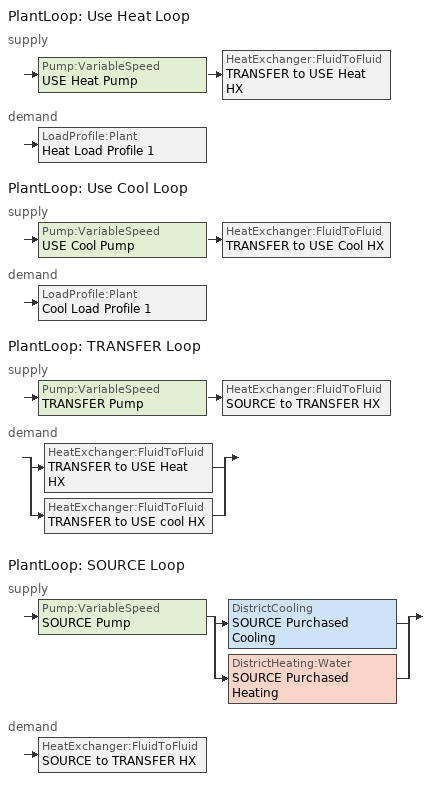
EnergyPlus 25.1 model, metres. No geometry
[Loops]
PlantLoop 'Use Heat Loop'
 supply: Pump:VariableSpeed 'USE Heat Pump' > HeatExchanger:FluidToFluid 'TRANSFER to USE Heat HX'
 demand: LoadProfile:Plant 'Heat Load Profile 1'
PlantLoop 'Use Cool Loop'
 supply: Pump:VariableSpeed 'USE Cool Pump' > HeatExchanger:FluidToFluid 'TRANSFER to USE Cool HX'
 demand: LoadProfile:Plant 'Cool Load Profile 1'
PlantLoop 'TRANSFER Loop'
 supply: Pump:VariableSpeed 'TRANSFER Pump' > HeatExchanger:FluidToFluid 'SOURCE to TRANSFER HX'
 demand: split
  | HeatExchanger:FluidToFluid 'TRANSFER to USE Heat HX'
  | HeatExchanger:FluidToFluid 'TRANSFER to USE cool HX'
PlantLoop 'SOURCE Loop'
 supply: Pump:VariableSpeed 'SOURCE Pump' > split
  | DistrictCooling 'SOURCE Purchased Cooling'
  | DistrictHeating:Water 'SOURCE Purchased Heating'
 demand: HeatExchanger:FluidToFluid 'SOURCE to TRANSFER HX'
[Building]
Plant Load Profile Example: North Axis {deg}=0; Terrain=Suburbs; Loads Convergence Tolerance Value {W}=0.04; Temperature Convergence Tolerance Value {deltaC}=0.04; Solar Distribution=FullInteriorAndExterior; Maximum Number of Warmup Days=25; Minimum Number of Warmup Days=6
[Site:Location]
CHICAGO_IL_USA_WMO_725300: Latitude {deg}=42; Longitude {deg}=-87.88; Time Zone {hr}=-6; Elevation {m}=190
[SizingPeriod:DesignDay] Day of Month=21; Humidity Condition Type=Wetbulb; Barometric Pressure {Pa}=99063; Rain Indicator=No; Snow Indicator=No; Daylight Saving Time Indicator=No; Solar Model Indicator=ASHRAEClearSky
Name | Month | Day Type | Maximum Dry-Bulb Temperature {C} | Daily Dry-Bulb Temperature Range {deltaC} | Wetbulb or DewPoint at Maximum Dry-Bulb {C} | Wind Speed {m/s} | Wind Direction {deg} | Sky Clearness
CHICAGO Ann Clg 1% Condns DB=>MWB | 7 | SummerDesignDay | 31.5 | 10.7 | 23 | 5.3 | 230 | 1
CHICAGO Ann Htg 99% Condns DB | 1 | WinterDesignDay | -17.3 | 0 | -17.3 | 4.9 | 270 | 0
[PlantLoop] Fluid Type=WATER; Maximum Loop Temperature {C}=100; Minimum Loop Temperature {C}=3; Maximum Loop Flow Rate {m3/s}=0.003; Minimum Loop Flow Rate {m3/s}=0; Plant Loop Volume {m3}=1; Load Distribution Scheme=OPTIMAL
Name | Plant Equipment Operation Scheme | Plant Loop Demand Calculation Scheme
Use Heat Loop | Use Heat Loop Operation
Use Cool Loop | Use Cool Loop Operation
TRANSFER Loop | TRANSFER Loop Operation | DualSetpointDeadband
SOURCE Loop | SOURCE Loop Operation
[SetpointManager:Scheduled] Control Variable=Temperature
Name | Schedule | Setpoint Node or NodeList
Use Heat Loop Setpoint Manager | Use Heat Loop Temp Sch | Use Heat Loop Setpoint Node List
Use Cool Loop Setpoint Manager | Use Cool Loop Temp Sch | Use Cool Loop Setpoint Node List
SOURCE Loop Setpoint Manager | SOURCE Loop Temp Sch | SOURCE Loop Setpoint Node List
[PlantEquipmentOperationSchemes] Control Scheme 1 Schedule=AlwaysOnSchedule
Name | Control Scheme 1
Use Heat Loop Operation | USE Heat operation
Use Cool Loop Operation | USE Cool operation
TRANSFER Loop Operation | TRANSFER HX
SOURCE Loop Operation | SOURCE Purchased Only
[PlantEquipmentOperation:Uncontrolled]
Name | Equipment List
USE Heat operation | TRANSFER to USE Heat HX equip
USE Cool operation | TRANSFER to USE Cool HX equip
TRANSFER HX | TRANSFER Plant
[PlantEquipmentList]
TRANSFER to USE Heat HX equip: TRANSFER to USE Heat HX
TRANSFER to USE Cool HX equip: TRANSFER to USE Cool HX
TRANSFER Plant: SOURCE to TRANSFER HX
SOURCE cooling Plant: SOURCE Purchased Cooling
[Pump:VariableSpeed] Design Maximum Flow Rate {m3/s}=0.005; Design Pump Head {Pa}=1; Design Power Consumption {W}=0.01; Motor Efficiency=0.87; Fraction of Motor Inefficiencies to Fluid Stream=0; Coefficient 1 of the Part Load Performance Curve=0; Coefficient 2 of the Part Load Performance Curve=1; Coefficient 3 of the Part Load Performance Curve=0; Coefficient 4 of the Part Load Performance Curve=0; Design Minimum Flow Rate {m3/s}=0; Pump Control Type=INTERMITTENT
USE Heat Pump; USE Cool Pump; TRANSFER Pump; SOURCE Pump
[HeatExchanger:FluidToFluid] Availability Schedule=AlwaysOnSchedule; Loop Demand Side Design Flow Rate {m3/s}=0.003; Loop Supply Side Design Flow Rate {m3/s}=0.003; Heat Exchange Model Type=CrossFlowBothUnMixed; Heat Exchanger U-Factor Times Area Value {W/K}=15000; Minimum Temperature Difference to Activate Heat Exchanger {deltaC}=0.2; Heat Transfer Metering End Use Type=LoopToLoop
Name | Control Type
TRANSFER to USE Heat HX | HeatingSetpointModulated
TRANSFER to USE Cool HX | CoolingSetpointModulated
SOURCE to TRANSFER HX | DualDeadbandSetpointModulated
[LoadProfile:Plant] Peak Flow Rate {m3/s}=0.002
Name | Load Schedule | Flow Rate Fraction Schedule | Plant Loop Fluid Type
Heat Load Profile 1 | Heat Load Profile 1 Load Schedule | Heat Load Profile 1 Flow Frac Schedule | Water
Cool Load Profile 1 | Cool Load Profile 1 Load Schedule | Cool Load Profile 1 Flow Frac Schedule
[SetpointManager:Scheduled:dualSetpoint]
TRANSFER Loop Dual Setpoint Manager: Control Variable=Temperature; High Setpoint Schedule=TRANSFER Dual Loop Hi Temp Sch; Low Setpoint Schedule=TRANSFER Dual Loop Lo Temp Sch; Setpoint Node or NodeList=TRANSFER Loop Setpoint Node List
[PlantEquipmentOperation:ComponentSetpoint]
SOURCE Purchased Only: Equipment 1=SOURCE Purchased Cooling; Component 1 Flow Rate {m3/s}=0.003; Operation 1 Type=Cooling; Equipment 2=SOURCE Purchased Heating; Component 2 Flow Rate {m3/s}=0.003; Operation 2 Type=HEATINg
[DistrictCooling]
SOURCE Purchased Cooling: Nominal Capacity {W}=1000000
[DistrictHeating:Water]
SOURCE Purchased Heating: Nominal Capacity {W}=1000000
[Schedule:Compact]
Use Cool Loop Temp Sch: THROUGH: 12/31, FOR: AllDays, UNTIL: 24:00, 25
Use Heat Loop Temp Sch: THROUGH: 12/31, FOR: AllDays, UNTIL: 24:00, 15
TRANSFER Dual Loop Hi Temp Sch: THROUGH: 12/31, FOR: AllDays, UNTIL: 24:00, 22.5
TRANSFER Dual Loop Lo Temp Sch: THROUGH: 12/31, FOR: AllDays, UNTIL: 24:00, 17.5
SOURCE Loop Temp Sch: THROUGH: 12/31, FOR: AllDays, UNTIL: 24:00, 20
AlwaysOnSchedule; Heat Load Profile 1 Flow Frac Schedule; cool Load Profile 1 Flow Frac Schedule: THROUGH: 12/31, FOR: AllDays, UNTIL: 24:00, 1
Heat Load Profile 1 Load Schedule: THROUGH: 12/31, FOR: AllDays, UNTIL: 12:00, 0, UNTIL: 14:00, 8000, UNTIL: 16:00, 6000, UNTIL: 17:00, 0, UNTIL: 20:00, 6000, UNTIL: 24:00, 10000
Cool Load Profile 1 Load Schedule: THROUGH: 12/31, FOR: AllDays, UNTIL: 2:00, -8000, UNTIL: 4:00, -6000, UNTIL: 5:00, 0, UNTIL: 8:00, -6000, UNTIL: 12:00, -10000, UNTIL: 24:00, 0
